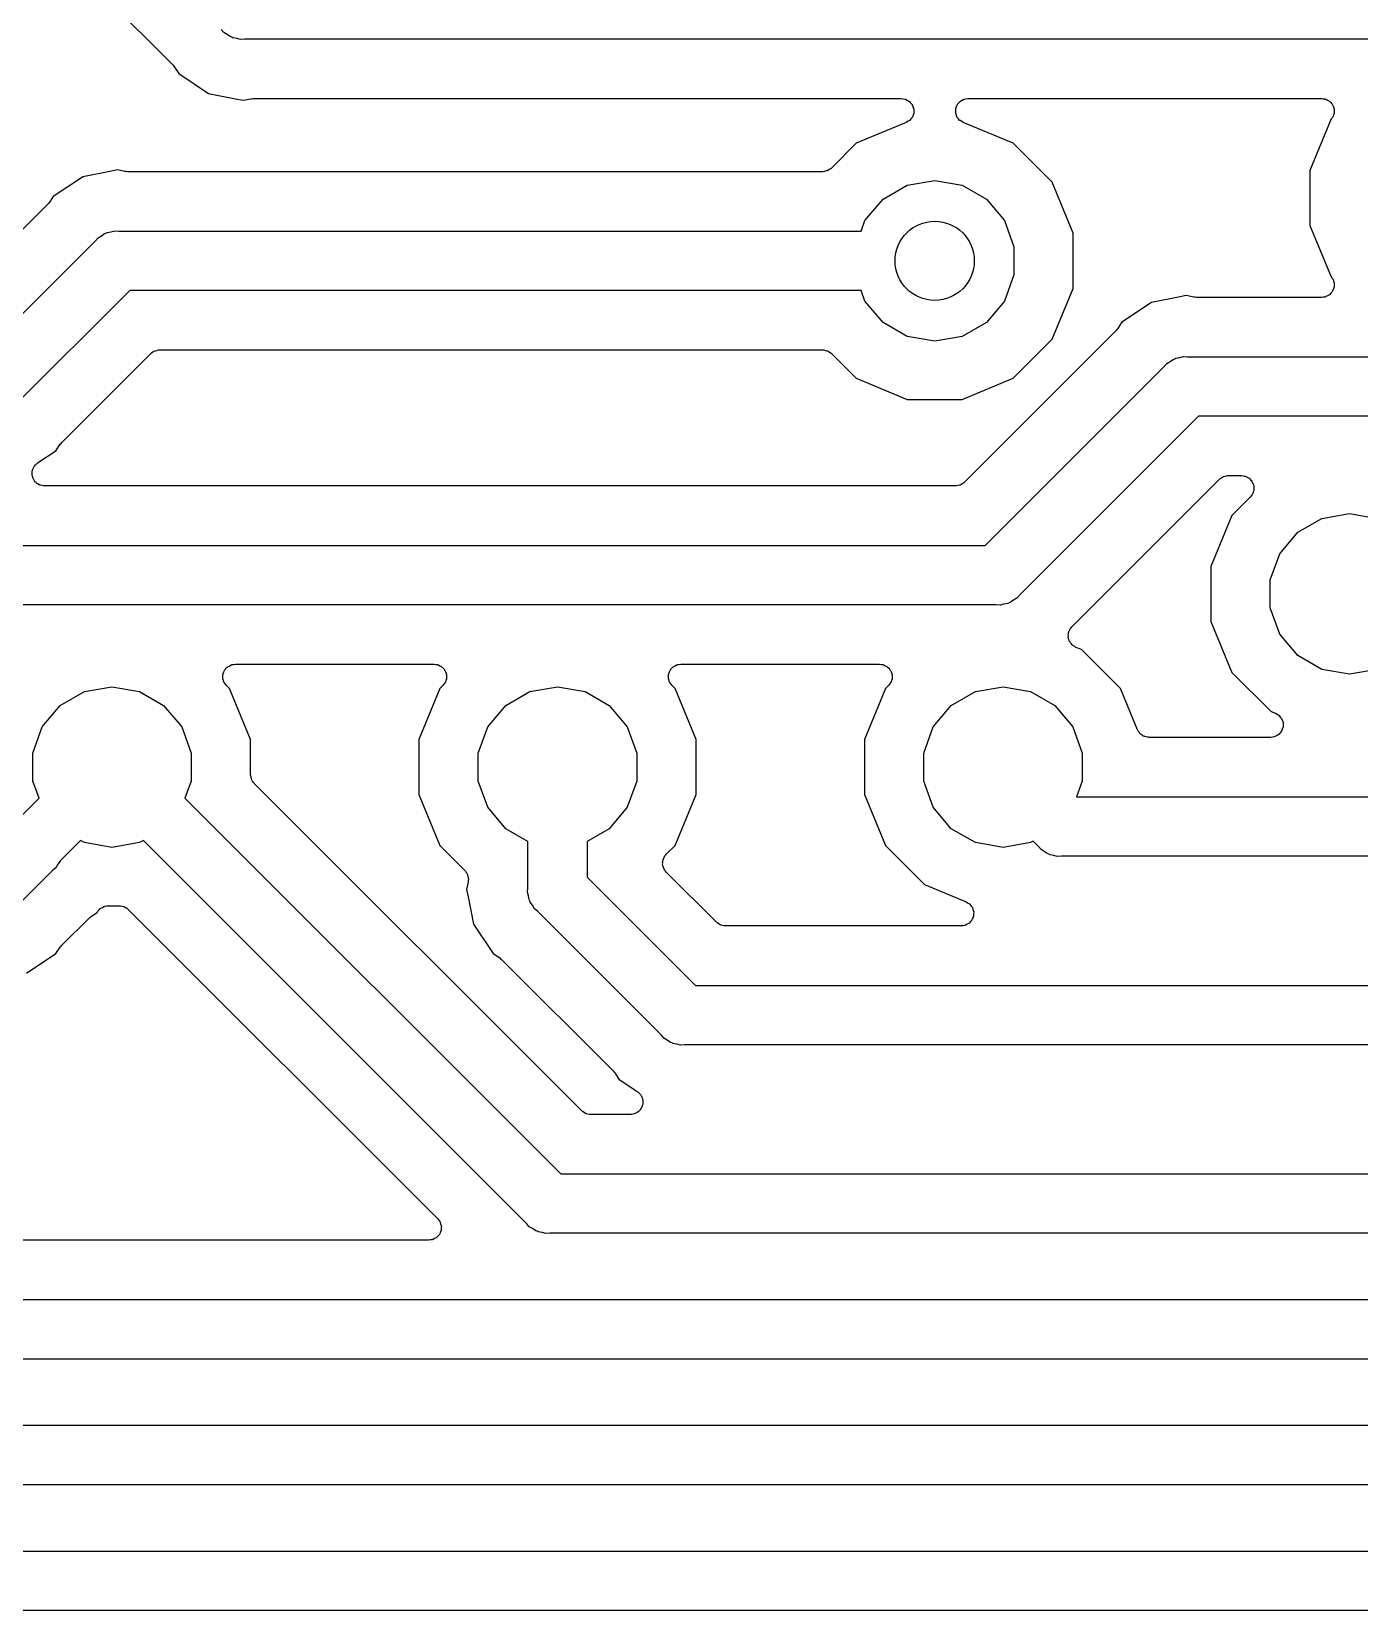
# Model space of a CAD drawing. Extents: x 64 to 244, y -149 to -41.
# Drawn here: x 203.6 to 217.01, y -128.57 to -112.62 of the extents above; entities that cross this region are included whole.
import ezdxf

# ---------------------------------------------------------------- set-up
doc = ezdxf.new("R2010")
doc.units = 0
doc.header["$MEASUREMENT"] = 0
doc.layers.add('BLACK', color=7, linetype='CONTINUOUS')

msp = doc.modelspace()

# ---------------------------------------------------------------- linework, layer by layer
at = {"layer": 'BLACK', "linetype": 'CONTINUOUS'}
for p, q in [((203.85, -111.778), (205.032, -112.96)), ((205.544, -112.628), (205.519, -112.598)), ((205.579, -112.648), (205.544, -112.628)), ((205.611, -112.671), (205.579, -112.648)), ((205.624, -112.675), (205.611, -112.671)), ((205.636, -112.681), (205.624, -112.675)), ((205.675, -112.688), (205.636, -112.681)), ((205.713, -112.698), (205.675, -112.688)), ((205.753, -112.695), (205.713, -112.698)), ((227.317, -112.695), (205.753, -112.695)), ((205.032, -112.96), (205.039, -112.97)), ((205.039, -112.97), (205.048, -112.979)), ((205.048, -112.979), (205.091, -113.044)), ((205.091, -113.044), (205.389, -113.243)), ((205.389, -113.243), (205.664, -113.297)), ((205.664, -113.297), (205.664, -113.297)), ((205.664, -113.297), (205.74, -113.313)), ((205.74, -113.313), (205.816, -113.297)), ((205.816, -113.297), (205.829, -113.297)), ((205.829, -113.297), (205.841, -113.295)), ((205.841, -113.295), (212.387, -113.295)), ((212.387, -113.295), (212.406, -113.298)), ((212.406, -113.298), (212.426, -113.301)), ((212.426, -113.301), (212.428, -113.302)), ((212.428, -113.302), (212.431, -113.303)), ((212.431, -113.303), (212.448, -113.312)), ((212.448, -113.312), (212.465, -113.321)), ((212.465, -113.321), (212.467, -113.323)), ((212.467, -113.323), (212.469, -113.325)), ((212.469, -113.325), (212.482, -113.34)), ((212.482, -113.34), (212.495, -113.354)), ((212.495, -113.354), (212.496, -113.356)), ((212.496, -113.356), (212.497, -113.358)), ((212.497, -113.358), (212.504, -113.377)), ((212.504, -113.377), (212.511, -113.395)), ((212.511, -113.395), (212.512, -113.397)), ((212.512, -113.397), (212.513, -113.4)), ((212.513, -113.4), (212.513, -113.419)), ((212.937, -113.4), (212.938, -113.397)), ((212.937, -113.419), (212.937, -113.4)), ((212.938, -113.397), (212.939, -113.395)), ((212.939, -113.395), (212.946, -113.377)), ((212.946, -113.377), (212.953, -113.358)), ((212.953, -113.358), (212.954, -113.356)), ((212.954, -113.356), (212.955, -113.354)), ((212.955, -113.354), (212.968, -113.34)), ((212.968, -113.34), (212.981, -113.325)), ((212.981, -113.325), (212.983, -113.323)), ((212.983, -113.323), (212.985, -113.321)), ((212.985, -113.321), (213.002, -113.312)), ((213.002, -113.312), (213.019, -113.303)), ((213.019, -113.303), (213.022, -113.302)), ((213.022, -113.302), (213.024, -113.301)), ((213.024, -113.301), (213.044, -113.298)), ((213.044, -113.298), (213.063, -113.295)), ((213.063, -113.295), (216.633, -113.295)), ((216.633, -113.295), (216.65, -113.298)), ((216.65, -113.298), (216.666, -113.299)), ((216.666, -113.299), (216.671, -113.302)), ((216.671, -113.302), (216.677, -113.303)), ((216.677, -113.303), (216.691, -113.311)), ((216.691, -113.311), (216.706, -113.318)), ((216.706, -113.318), (216.71, -113.322)), ((216.71, -113.322), (216.715, -113.325)), ((216.715, -113.325), (216.726, -113.337)), ((216.726, -113.337), (216.738, -113.349)), ((216.738, -113.349), (216.74, -113.354)), ((216.74, -113.354), (216.743, -113.358)), ((216.743, -113.358), (216.749, -113.374)), ((216.749, -113.374), (216.756, -113.389)), ((216.756, -113.389), (216.757, -113.395)), ((216.757, -113.395), (216.759, -113.4)), ((216.759, -113.4), (216.759, -113.417)), ((212.436, -113.539), (211.932, -113.748)), ((212.452, -113.529), (212.436, -113.539)), ((212.469, -113.519), (212.452, -113.529)), ((212.471, -113.517), (212.469, -113.519)), ((212.473, -113.516), (212.471, -113.517)), ((212.485, -113.5), (212.473, -113.516)), ((212.497, -113.486), (212.485, -113.5)), ((212.498, -113.483), (212.497, -113.486)), ((212.5, -113.481), (212.498, -113.483)), ((212.506, -113.462), (212.5, -113.481)), ((212.513, -113.444), (212.506, -113.462)), ((212.513, -113.419), (212.513, -113.439)), ((212.513, -113.439), (212.513, -113.441)), ((212.513, -113.441), (212.513, -113.444)), ((212.937, -113.439), (212.937, -113.419)), ((212.937, -113.441), (212.937, -113.439)), ((212.937, -113.444), (212.937, -113.441)), ((212.944, -113.462), (212.937, -113.444)), ((212.95, -113.481), (212.944, -113.462)), ((212.952, -113.483), (212.95, -113.481)), ((212.953, -113.486), (212.952, -113.483)), ((212.965, -113.5), (212.953, -113.486)), ((212.977, -113.516), (212.965, -113.5)), ((212.979, -113.517), (212.977, -113.516)), ((212.981, -113.519), (212.979, -113.517)), ((212.998, -113.529), (212.981, -113.519)), ((213.014, -113.539), (212.998, -113.529)), ((213.518, -113.748), (213.014, -113.539)), ((216.73, -113.502), (216.515, -114.022)), ((216.733, -113.498), (216.73, -113.502)), ((216.743, -113.486), (216.733, -113.498)), ((216.745, -113.48), (216.743, -113.486)), ((216.749, -113.476), (216.745, -113.48)), ((216.753, -113.46), (216.749, -113.476)), ((216.759, -113.444), (216.753, -113.46)), ((216.759, -113.417), (216.76, -113.433)), ((216.76, -113.433), (216.759, -113.438)), ((216.759, -113.438), (216.759, -113.444)), ((211.932, -113.748), (211.682, -113.998)), ((213.912, -114.142), (213.518, -113.748)), ((204.394, -114.033), (204.119, -114.087)), ((204.47, -114.017), (204.394, -114.033)), ((204.546, -114.033), (204.47, -114.017)), ((204.559, -114.033), (204.546, -114.033)), ((204.571, -114.035), (204.559, -114.033)), ((211.592, -114.035), (204.571, -114.035)), ((211.598, -114.034), (211.592, -114.035)), ((211.604, -114.035), (211.598, -114.034)), ((211.62, -114.03), (211.604, -114.035)), ((211.636, -114.027), (211.62, -114.03)), ((211.641, -114.025), (211.636, -114.027)), ((211.646, -114.023), (211.641, -114.025)), ((211.66, -114.014), (211.646, -114.023)), ((211.674, -114.005), (211.66, -114.014)), ((211.678, -114.001), (211.674, -114.005)), ((211.682, -113.998), (211.678, -114.001)), ((216.515, -114.022), (216.515, -114.578)), ((204.097, -114.102), (203.821, -114.286)), ((204.119, -114.087), (204.097, -114.102)), ((204.097, -114.102), (204.097, -114.102)), ((212.203, -114.313), (212.447, -114.172)), ((212.447, -114.172), (212.725, -114.123)), ((212.725, -114.123), (213.003, -114.172)), ((213.003, -114.172), (213.247, -114.313)), ((214.125, -114.657), (213.912, -114.142)), ((203.769, -114.36), (203.762, -114.37)), ((203.778, -114.351), (203.769, -114.36)), ((203.821, -114.286), (203.778, -114.351)), ((212.021, -114.529), (212.203, -114.313)), ((213.247, -114.313), (213.429, -114.529)), ((203.762, -114.37), (202.864, -115.268)), ((204.274, -114.702), (204.309, -114.682)), ((204.309, -114.682), (204.341, -114.659)), ((204.341, -114.659), (204.354, -114.655)), ((204.354, -114.655), (204.366, -114.649)), ((204.366, -114.649), (204.405, -114.642)), ((204.405, -114.642), (204.443, -114.632)), ((204.443, -114.632), (204.483, -114.635)), ((204.483, -114.635), (211.983, -114.635)), ((211.983, -114.635), (212.021, -114.529)), ((213.429, -114.529), (213.525, -114.794)), ((214.125, -115.213), (214.125, -114.657)), ((216.515, -114.578), (216.73, -115.098)), ((203.076, -115.905), (204.249, -114.732)), ((204.249, -114.732), (204.274, -114.702)), ((213.525, -114.794), (213.525, -115.076)), ((213.525, -115.076), (213.429, -115.341)), ((216.73, -115.098), (216.733, -115.102)), ((216.733, -115.102), (216.743, -115.114)), ((216.743, -115.114), (216.745, -115.12)), ((216.745, -115.12), (216.749, -115.124)), ((216.749, -115.124), (216.753, -115.14)), ((216.753, -115.14), (216.759, -115.156)), ((216.759, -115.156), (216.759, -115.162)), ((216.759, -115.162), (216.76, -115.167)), ((204.594, -115.235), (203.421, -116.408)), ((211.983, -115.235), (204.594, -115.235)), ((212.021, -115.341), (211.983, -115.235)), ((213.912, -115.728), (214.125, -115.213)), ((215.189, -115.303), (214.914, -115.357)), ((215.265, -115.287), (215.189, -115.303)), ((215.189, -115.303), (215.189, -115.303)), ((215.341, -115.303), (215.265, -115.287)), ((215.354, -115.303), (215.341, -115.303)), ((215.366, -115.305), (215.354, -115.303)), ((216.633, -115.305), (215.366, -115.305)), ((216.65, -115.302), (216.633, -115.305)), ((216.666, -115.301), (216.65, -115.302)), ((216.671, -115.298), (216.666, -115.301)), ((216.677, -115.297), (216.671, -115.298)), ((216.691, -115.289), (216.677, -115.297)), ((216.706, -115.282), (216.691, -115.289)), ((216.71, -115.278), (216.706, -115.282)), ((216.715, -115.275), (216.71, -115.278)), ((216.726, -115.263), (216.715, -115.275)), ((216.738, -115.251), (216.726, -115.263)), ((216.74, -115.246), (216.738, -115.251)), ((216.743, -115.241), (216.74, -115.246)), ((216.749, -115.226), (216.743, -115.241)), ((216.756, -115.211), (216.749, -115.226)), ((216.757, -115.205), (216.756, -115.211)), ((216.759, -115.2), (216.757, -115.205)), ((216.76, -115.167), (216.759, -115.183)), ((216.759, -115.183), (216.759, -115.2)), ((212.203, -115.557), (212.021, -115.341)), ((213.429, -115.341), (213.247, -115.557)), ((214.914, -115.357), (214.616, -115.556)), ((212.447, -115.698), (212.203, -115.557)), ((213.247, -115.557), (213.003, -115.698)), ((214.557, -115.64), (213.024, -117.173)), ((214.564, -115.63), (214.557, -115.64)), ((214.573, -115.621), (214.564, -115.63)), ((214.616, -115.556), (214.573, -115.621)), ((212.725, -115.747), (212.447, -115.698)), ((213.003, -115.698), (212.725, -115.747)), ((213.518, -116.122), (213.912, -115.728)), ((203.908, -116.77), (204.806, -115.872)), ((204.806, -115.872), (204.81, -115.869)), ((204.81, -115.869), (204.814, -115.865)), ((204.814, -115.865), (204.828, -115.856)), ((204.828, -115.856), (204.842, -115.847)), ((204.842, -115.847), (204.847, -115.845)), ((204.847, -115.845), (204.852, -115.843)), ((204.852, -115.843), (204.868, -115.84)), ((204.868, -115.84), (204.884, -115.835)), ((204.884, -115.835), (204.89, -115.836)), ((204.89, -115.836), (204.895, -115.835)), ((204.895, -115.835), (211.592, -115.835)), ((211.592, -115.835), (211.598, -115.836)), ((211.598, -115.836), (211.604, -115.835)), ((211.604, -115.835), (211.62, -115.84)), ((211.62, -115.84), (211.636, -115.843)), ((211.636, -115.843), (211.641, -115.845)), ((211.641, -115.845), (211.646, -115.847)), ((211.646, -115.847), (211.66, -115.856)), ((211.66, -115.856), (211.674, -115.865)), ((211.674, -115.865), (211.678, -115.869)), ((211.678, -115.869), (211.682, -115.872)), ((211.682, -115.872), (211.932, -116.122)), ((215.069, -115.972), (215.104, -115.952)), ((215.104, -115.952), (215.136, -115.929)), ((215.136, -115.929), (215.149, -115.925)), ((215.149, -115.925), (215.161, -115.919)), ((215.161, -115.919), (215.2, -115.912)), ((215.2, -115.912), (215.238, -115.902)), ((215.238, -115.902), (215.278, -115.905)), ((215.278, -115.905), (231.016, -115.905)), ((211.932, -116.122), (212.447, -116.335)), ((213.003, -116.335), (213.518, -116.122)), ((213.236, -117.81), (215.044, -116.002)), ((215.044, -116.002), (215.069, -115.972)), ((212.447, -116.335), (213.003, -116.335)), ((215.389, -116.505), (213.581, -118.313)), ((231.127, -116.505), (215.389, -116.505)), ((203.664, -116.977), (203.849, -116.854)), ((203.849, -116.854), (203.892, -116.789)), ((203.892, -116.789), (203.901, -116.78)), ((203.901, -116.78), (203.908, -116.77)), ((203.608, -117.091), (203.609, -117.076)), ((203.609, -117.061), (203.612, -117.054)), ((203.609, -117.076), (203.609, -117.061)), ((203.612, -117.054), (203.613, -117.047)), ((203.613, -117.047), (203.619, -117.034)), ((203.619, -117.034), (203.625, -117.019)), ((203.625, -117.019), (203.629, -117.014)), ((203.629, -117.014), (203.632, -117.008)), ((203.632, -117.008), (203.643, -116.997)), ((203.643, -116.997), (203.653, -116.986)), ((203.653, -116.986), (203.659, -116.982)), ((203.659, -116.982), (203.664, -116.977)), ((203.609, -117.098), (203.608, -117.091)), ((203.609, -117.105), (203.609, -117.098)), ((203.615, -117.119), (203.609, -117.105)), ((203.618, -117.134), (203.615, -117.119)), ((203.622, -117.14), (203.618, -117.134)), ((203.625, -117.146), (203.622, -117.14)), ((203.634, -117.158), (203.625, -117.146)), ((203.643, -117.171), (203.634, -117.158)), ((203.648, -117.175), (203.643, -117.171)), ((203.653, -117.18), (203.648, -117.175)), ((203.666, -117.188), (203.653, -117.18)), ((203.678, -117.197), (203.666, -117.188)), ((203.685, -117.199), (203.678, -117.197)), ((203.691, -117.202), (203.685, -117.199)), ((203.706, -117.205), (203.691, -117.202)), ((203.721, -117.209), (203.706, -117.205)), ((203.728, -117.209), (203.721, -117.209)), ((203.735, -117.21), (203.728, -117.209)), ((212.935, -117.21), (203.735, -117.21)), ((212.94, -117.209), (212.935, -117.21)), ((212.946, -117.21), (212.94, -117.209)), ((212.962, -117.205), (212.946, -117.21)), ((212.978, -117.202), (212.962, -117.205)), ((212.983, -117.2), (212.978, -117.202)), ((212.988, -117.198), (212.983, -117.2)), ((213.002, -117.189), (212.988, -117.198)), ((213.016, -117.18), (213.002, -117.189)), ((213.02, -117.176), (213.016, -117.18)), ((213.024, -117.173), (213.02, -117.176)), ((214.11, -118.633), (215.601, -117.142)), ((215.601, -117.142), (215.605, -117.139)), ((215.605, -117.139), (215.609, -117.135)), ((215.609, -117.135), (215.623, -117.126)), ((215.623, -117.126), (215.637, -117.117)), ((215.637, -117.117), (215.642, -117.115)), ((215.642, -117.115), (215.647, -117.113)), ((215.647, -117.113), (215.663, -117.11)), ((215.663, -117.11), (215.679, -117.105)), ((215.679, -117.105), (215.685, -117.106)), ((215.685, -117.106), (215.69, -117.105)), ((215.69, -117.105), (215.823, -117.105)), ((215.823, -117.105), (215.84, -117.108)), ((215.84, -117.108), (215.856, -117.109)), ((215.856, -117.109), (215.861, -117.112)), ((215.861, -117.112), (215.867, -117.113)), ((215.867, -117.113), (215.881, -117.121)), ((215.881, -117.121), (215.896, -117.128)), ((215.896, -117.128), (215.9, -117.132)), ((215.9, -117.132), (215.905, -117.135)), ((215.905, -117.135), (215.916, -117.147)), ((215.916, -117.147), (215.928, -117.159)), ((215.928, -117.159), (215.93, -117.164)), ((215.93, -117.164), (215.933, -117.168)), ((215.933, -117.168), (215.939, -117.184)), ((215.939, -117.184), (215.946, -117.199)), ((215.946, -117.199), (215.947, -117.205)), ((215.947, -117.205), (215.949, -117.21)), ((215.949, -117.21), (215.949, -117.227)), ((215.949, -117.227), (215.95, -117.243)), ((215.913, -117.322), (215.728, -117.507)), ((215.923, -117.308), (215.913, -117.322)), ((215.933, -117.295), (215.923, -117.308)), ((215.935, -117.29), (215.933, -117.295)), ((215.939, -117.286), (215.935, -117.29)), ((215.943, -117.27), (215.939, -117.286)), ((215.949, -117.254), (215.943, -117.27)), ((215.95, -117.243), (215.949, -117.248)), ((215.949, -117.248), (215.949, -117.254)), ((215.728, -117.507), (215.515, -118.022)), ((216.393, -117.678), (216.637, -117.537)), ((216.637, -117.537), (216.915, -117.488)), ((216.915, -117.488), (217.193, -117.537)), ((216.211, -117.894), (216.393, -117.678)), ((201.548, -117.81), (213.236, -117.81)), ((215.515, -118.022), (215.515, -118.578)), ((216.115, -118.159), (216.211, -117.894)), ((216.115, -118.441), (216.115, -118.159)), ((213.556, -118.343), (213.521, -118.363)), ((213.581, -118.313), (213.556, -118.343)), ((213.347, -118.41), (201.715, -118.41)), ((213.387, -118.413), (213.347, -118.41)), ((213.425, -118.403), (213.387, -118.413)), ((213.464, -118.396), (213.425, -118.403)), ((213.476, -118.39), (213.464, -118.396)), ((213.489, -118.386), (213.476, -118.39)), ((213.521, -118.363), (213.489, -118.386)), ((216.211, -118.706), (216.115, -118.441)), ((214.081, -118.682), (214.085, -118.669)), ((214.085, -118.669), (214.09, -118.662)), ((214.09, -118.662), (214.093, -118.654)), ((214.093, -118.654), (214.102, -118.644)), ((214.102, -118.644), (214.11, -118.633)), ((215.515, -118.578), (215.728, -119.093)), ((214.074, -118.711), (214.076, -118.703)), ((214.075, -118.725), (214.074, -118.711)), ((214.074, -118.739), (214.075, -118.725)), ((214.077, -118.747), (214.074, -118.739)), ((214.076, -118.695), (214.081, -118.682)), ((214.076, -118.703), (214.076, -118.695)), ((214.077, -118.755), (214.077, -118.747)), ((214.083, -118.768), (214.077, -118.755)), ((214.087, -118.781), (214.083, -118.768)), ((214.092, -118.788), (214.087, -118.781)), ((214.096, -118.795), (214.092, -118.788)), ((214.106, -118.805), (214.096, -118.795)), ((214.114, -118.816), (214.106, -118.805)), ((214.121, -118.82), (214.114, -118.816)), ((214.127, -118.826), (214.121, -118.82)), ((214.14, -118.832), (214.127, -118.826)), ((214.151, -118.84), (214.14, -118.832)), ((216.393, -118.922), (216.211, -118.706)), ((214.208, -118.863), (214.151, -118.84)), ((214.602, -119.257), (214.208, -118.863)), ((216.637, -119.063), (216.393, -118.922)), ((205.535, -119.148), (205.536, -119.132)), ((205.536, -119.153), (205.535, -119.148)), ((205.536, -119.115), (205.538, -119.11)), ((205.536, -119.132), (205.536, -119.115)), ((205.536, -119.159), (205.536, -119.153)), ((205.538, -119.11), (205.539, -119.104)), ((205.539, -119.104), (205.546, -119.089)), ((205.546, -119.089), (205.552, -119.073)), ((205.552, -119.073), (205.555, -119.069)), ((205.555, -119.069), (205.557, -119.064)), ((205.557, -119.064), (205.569, -119.052)), ((205.569, -119.052), (205.58, -119.04)), ((205.58, -119.04), (205.585, -119.037)), ((205.585, -119.037), (205.589, -119.033)), ((205.589, -119.033), (205.604, -119.026)), ((205.604, -119.026), (205.618, -119.018)), ((205.618, -119.018), (205.624, -119.017)), ((205.624, -119.017), (205.629, -119.014)), ((205.629, -119.014), (205.645, -119.013)), ((205.645, -119.013), (205.662, -119.01)), ((205.662, -119.01), (207.668, -119.01)), ((207.668, -119.01), (207.685, -119.013)), ((207.685, -119.013), (207.701, -119.014)), ((207.701, -119.014), (207.706, -119.017)), ((207.706, -119.017), (207.712, -119.018)), ((207.712, -119.018), (207.726, -119.026)), ((207.726, -119.026), (207.741, -119.033)), ((207.741, -119.033), (207.745, -119.037)), ((207.745, -119.037), (207.75, -119.04)), ((207.75, -119.04), (207.761, -119.052)), ((207.761, -119.052), (207.773, -119.064)), ((207.773, -119.064), (207.775, -119.069)), ((207.775, -119.069), (207.778, -119.073)), ((207.778, -119.073), (207.784, -119.089)), ((207.784, -119.089), (207.791, -119.104)), ((207.791, -119.104), (207.792, -119.11)), ((207.792, -119.11), (207.794, -119.115)), ((207.794, -119.115), (207.794, -119.132)), ((207.794, -119.132), (207.795, -119.148)), ((207.795, -119.148), (207.794, -119.153)), ((207.794, -119.153), (207.794, -119.159)), ((210.035, -119.148), (210.036, -119.132)), ((210.036, -119.153), (210.035, -119.148)), ((210.036, -119.115), (210.038, -119.11)), ((210.036, -119.132), (210.036, -119.115)), ((210.036, -119.159), (210.036, -119.153)), ((210.038, -119.11), (210.039, -119.104)), ((210.039, -119.104), (210.046, -119.089)), ((210.046, -119.089), (210.052, -119.073)), ((210.052, -119.073), (210.055, -119.069)), ((210.055, -119.069), (210.057, -119.064)), ((210.057, -119.064), (210.069, -119.052)), ((210.069, -119.052), (210.08, -119.04)), ((210.08, -119.04), (210.085, -119.037)), ((210.085, -119.037), (210.089, -119.033)), ((210.089, -119.033), (210.104, -119.026)), ((210.104, -119.026), (210.118, -119.018)), ((210.118, -119.018), (210.124, -119.017)), ((210.124, -119.017), (210.129, -119.014)), ((210.129, -119.014), (210.145, -119.013)), ((210.145, -119.013), (210.162, -119.01)), ((210.162, -119.01), (212.168, -119.01)), ((212.168, -119.01), (212.185, -119.013)), ((212.185, -119.013), (212.201, -119.014)), ((212.201, -119.014), (212.206, -119.017)), ((212.206, -119.017), (212.212, -119.018)), ((212.212, -119.018), (212.226, -119.026)), ((212.226, -119.026), (212.241, -119.033)), ((212.241, -119.033), (212.245, -119.037)), ((212.245, -119.037), (212.25, -119.04)), ((212.25, -119.04), (212.261, -119.052)), ((212.261, -119.052), (212.273, -119.064)), ((212.273, -119.064), (212.275, -119.069)), ((212.275, -119.069), (212.278, -119.073)), ((212.278, -119.073), (212.284, -119.089)), ((212.284, -119.089), (212.291, -119.104)), ((212.291, -119.104), (212.292, -119.11)), ((212.292, -119.11), (212.294, -119.115)), ((212.294, -119.115), (212.294, -119.132)), ((212.294, -119.132), (212.295, -119.148)), ((212.295, -119.148), (212.294, -119.153)), ((212.294, -119.153), (212.294, -119.159)), ((215.728, -119.093), (216.122, -119.487)), ((216.915, -119.112), (216.637, -119.063)), ((217.193, -119.063), (216.915, -119.112)), ((203.893, -119.428), (204.137, -119.287)), ((204.137, -119.287), (204.415, -119.238)), ((204.415, -119.238), (204.693, -119.287)), ((204.693, -119.287), (204.937, -119.428)), ((205.542, -119.175), (205.536, -119.159)), ((205.546, -119.191), (205.542, -119.175)), ((205.55, -119.195), (205.546, -119.191)), ((205.552, -119.2), (205.55, -119.195)), ((205.562, -119.213), (205.552, -119.2)), ((205.572, -119.227), (205.562, -119.213)), ((205.602, -119.257), (205.572, -119.227)), ((205.815, -119.772), (205.602, -119.257)), ((207.728, -119.257), (207.515, -119.772)), ((207.758, -119.227), (207.728, -119.257)), ((207.768, -119.213), (207.758, -119.227)), ((207.778, -119.2), (207.768, -119.213)), ((207.78, -119.195), (207.778, -119.2)), ((207.784, -119.191), (207.78, -119.195)), ((207.788, -119.175), (207.784, -119.191)), ((207.794, -119.159), (207.788, -119.175)), ((208.393, -119.428), (208.637, -119.287)), ((208.637, -119.287), (208.915, -119.238)), ((208.915, -119.238), (209.193, -119.287)), ((209.193, -119.287), (209.437, -119.428)), ((210.042, -119.175), (210.036, -119.159)), ((210.046, -119.191), (210.042, -119.175)), ((210.05, -119.195), (210.046, -119.191)), ((210.052, -119.2), (210.05, -119.195)), ((210.062, -119.213), (210.052, -119.2)), ((210.072, -119.227), (210.062, -119.213)), ((210.102, -119.257), (210.072, -119.227)), ((210.315, -119.772), (210.102, -119.257)), ((212.228, -119.257), (212.015, -119.772)), ((212.258, -119.227), (212.228, -119.257)), ((212.268, -119.213), (212.258, -119.227)), ((212.278, -119.2), (212.268, -119.213)), ((212.28, -119.195), (212.278, -119.2)), ((212.284, -119.191), (212.28, -119.195)), ((212.288, -119.175), (212.284, -119.191)), ((212.294, -119.159), (212.288, -119.175)), ((212.893, -119.428), (213.137, -119.287)), ((213.137, -119.287), (213.415, -119.238)), ((213.415, -119.238), (213.693, -119.287)), ((213.693, -119.287), (213.937, -119.428)), ((214.774, -119.672), (214.602, -119.257)), ((203.711, -119.644), (203.893, -119.428)), ((204.937, -119.428), (205.119, -119.644)), ((208.211, -119.644), (208.393, -119.428)), ((209.437, -119.428), (209.619, -119.644)), ((212.711, -119.644), (212.893, -119.428)), ((213.937, -119.428), (214.119, -119.644)), ((216.122, -119.487), (216.167, -119.506)), ((216.167, -119.506), (216.184, -119.516)), ((216.184, -119.516), (216.2, -119.526)), ((216.2, -119.526), (216.202, -119.528)), ((216.202, -119.528), (216.205, -119.529)), ((216.205, -119.529), (216.216, -119.545)), ((216.216, -119.545), (216.229, -119.559)), ((216.229, -119.559), (216.23, -119.562)), ((216.23, -119.562), (216.231, -119.564)), ((216.231, -119.564), (216.237, -119.583)), ((216.237, -119.583), (216.244, -119.601)), ((216.244, -119.601), (216.244, -119.604)), ((216.244, -119.604), (216.245, -119.606)), ((216.245, -119.606), (216.244, -119.626)), ((216.244, -119.626), (216.244, -119.645)), ((203.615, -119.909), (203.711, -119.644)), ((205.119, -119.644), (205.215, -119.909)), ((205.815, -120.125), (205.815, -119.772)), ((207.515, -119.772), (207.515, -120.328)), ((208.115, -119.909), (208.211, -119.644)), ((209.619, -119.644), (209.715, -119.909)), ((210.315, -120.328), (210.315, -119.772)), ((212.015, -119.772), (212.015, -120.328)), ((212.615, -119.909), (212.711, -119.644)), ((214.119, -119.644), (214.215, -119.909)), ((214.778, -119.679), (214.774, -119.672)), ((214.781, -119.686), (214.778, -119.679)), ((214.79, -119.697), (214.781, -119.686)), ((214.797, -119.709), (214.79, -119.697)), ((214.804, -119.714), (214.797, -119.709)), ((214.809, -119.72), (214.804, -119.714)), ((214.821, -119.727), (214.809, -119.72)), ((214.832, -119.736), (214.821, -119.727)), ((214.84, -119.738), (214.832, -119.736)), ((214.848, -119.742), (214.84, -119.738)), ((214.861, -119.745), (214.848, -119.742)), ((214.874, -119.749), (214.861, -119.745)), ((214.883, -119.749), (214.874, -119.749)), ((214.891, -119.75), (214.883, -119.749)), ((216.119, -119.75), (214.891, -119.75)), ((216.138, -119.747), (216.119, -119.75)), ((216.157, -119.744), (216.138, -119.747)), ((216.159, -119.743), (216.157, -119.744)), ((216.162, -119.742), (216.159, -119.743)), ((216.179, -119.733), (216.162, -119.742)), ((216.196, -119.724), (216.179, -119.733)), ((216.198, -119.722), (216.196, -119.724)), ((216.2, -119.72), (216.198, -119.722)), ((216.213, -119.705), (216.2, -119.72)), ((216.226, -119.691), (216.213, -119.705)), ((216.227, -119.689), (216.226, -119.691)), ((216.229, -119.686), (216.227, -119.689)), ((216.235, -119.668), (216.229, -119.686)), ((216.243, -119.65), (216.235, -119.668)), ((216.244, -119.645), (216.243, -119.648)), ((216.243, -119.648), (216.243, -119.65)), ((203.615, -120.191), (203.615, -119.909)), ((205.215, -119.909), (205.215, -120.191)), ((208.115, -120.191), (208.115, -119.909)), ((209.715, -119.909), (209.715, -120.191)), ((212.615, -120.191), (212.615, -119.909)), ((214.215, -119.909), (214.215, -120.191)), ((203.678, -120.363), (203.615, -120.191)), ((205.215, -120.191), (205.152, -120.363)), ((205.816, -120.13), (205.815, -120.125)), ((205.815, -120.136), (205.816, -120.13)), ((205.82, -120.152), (205.815, -120.136)), ((205.823, -120.168), (205.82, -120.152)), ((205.825, -120.173), (205.823, -120.168)), ((205.827, -120.178), (205.825, -120.173)), ((205.836, -120.192), (205.827, -120.178)), ((205.845, -120.206), (205.836, -120.192)), ((205.849, -120.21), (205.845, -120.206)), ((205.852, -120.214), (205.849, -120.21)), ((209.161, -123.523), (205.852, -120.214)), ((208.211, -120.456), (208.115, -120.191)), ((209.715, -120.191), (209.619, -120.456)), ((212.711, -120.456), (212.615, -120.191)), ((214.215, -120.191), (214.157, -120.35)), ((203.412, -120.629), (203.678, -120.363)), ((205.152, -120.363), (208.949, -124.16)), ((207.515, -120.328), (207.728, -120.843)), ((210.102, -120.843), (210.315, -120.328)), ((212.015, -120.328), (212.228, -120.843)), ((214.157, -120.35), (222.872, -120.35)), ((208.393, -120.672), (208.211, -120.456)), ((209.619, -120.456), (209.437, -120.672)), ((212.893, -120.672), (212.711, -120.456)), ((208.615, -120.801), (208.393, -120.672)), ((209.437, -120.672), (209.215, -120.801)), ((213.137, -120.813), (212.893, -120.672)), ((204.098, -120.791), (203.891, -120.998)), ((204.137, -120.813), (204.098, -120.791)), ((204.415, -120.862), (204.137, -120.813)), ((204.693, -120.813), (204.415, -120.862)), ((204.732, -120.791), (204.693, -120.813)), ((208.604, -124.663), (204.732, -120.791)), ((207.728, -120.843), (207.978, -121.093)), ((208.615, -121.272), (208.615, -120.801)), ((209.215, -120.801), (209.215, -121.161)), ((210.014, -120.931), (210.102, -120.843)), ((212.228, -120.843), (212.622, -121.237)), ((213.415, -120.862), (213.137, -120.813)), ((213.693, -120.813), (213.415, -120.862)), ((213.72, -120.797), (213.693, -120.813)), ((213.772, -120.851), (213.72, -120.797)), ((213.799, -120.883), (213.772, -120.851)), ((213.831, -120.902), (213.799, -120.883)), ((213.862, -120.924), (213.831, -120.902)), ((203.848, -121.066), (203.818, -121.091)), ((203.868, -121.031), (203.848, -121.066)), ((203.891, -120.999), (203.868, -121.031)), ((203.891, -120.998), (203.891, -120.999)), ((209.977, -121.01), (209.98, -120.999)), ((209.978, -121.021), (209.977, -121.01)), ((209.977, -121.032), (209.978, -121.021)), ((209.98, -121.043), (209.977, -121.032)), ((209.98, -120.999), (209.981, -120.988)), ((209.981, -121.054), (209.98, -121.043)), ((209.981, -120.988), (209.985, -120.978)), ((209.985, -121.064), (209.981, -121.054)), ((209.985, -120.978), (209.988, -120.967)), ((209.988, -121.075), (209.985, -121.064)), ((209.988, -120.967), (209.995, -120.958)), ((209.995, -120.958), (209.999, -120.948)), ((209.999, -120.948), (210.007, -120.94)), ((210.007, -120.94), (210.014, -120.931)), ((213.877, -120.928), (213.862, -120.924)), ((213.891, -120.936), (213.877, -120.928)), ((213.927, -120.943), (213.891, -120.936)), ((213.963, -120.953), (213.927, -120.943)), ((214.006, -120.95), (213.963, -120.953)), ((222.761, -120.95), (214.006, -120.95)), ((203.818, -121.091), (203.421, -121.488)), ((207.978, -121.093), (207.981, -121.097)), ((207.981, -121.097), (207.985, -121.101)), ((207.985, -121.101), (207.994, -121.115)), ((207.994, -121.115), (207.995, -121.118)), ((207.995, -121.118), (207.999, -121.123)), ((208.013, -121.209), (207.997, -121.285)), ((207.999, -121.123), (208, -121.124)), ((208, -121.124), (208.003, -121.129)), ((208.003, -121.129), (208.005, -121.134)), ((208.005, -121.134), (208.007, -121.139)), ((208.007, -121.139), (208.01, -121.154)), ((208.01, -121.154), (208.014, -121.165)), ((208.014, -121.165), (208.013, -121.167)), ((208.013, -121.167), (208.015, -121.171)), ((208.015, -121.184), (208.013, -121.196)), ((208.013, -121.196), (208.013, -121.209)), ((208.015, -121.171), (208.014, -121.177)), ((208.014, -121.177), (208.015, -121.183)), ((208.015, -121.183), (208.015, -121.184)), ((209.215, -121.161), (210.309, -122.255)), ((209.995, -121.084), (209.988, -121.075)), ((209.999, -121.094), (209.995, -121.084)), ((210.007, -121.102), (209.999, -121.094)), ((210.014, -121.111), (210.007, -121.102)), ((210.521, -121.618), (210.014, -121.111)), ((207.997, -121.285), (208.013, -121.361)), ((208.013, -121.361), (208.067, -121.636)), ((208.612, -121.312), (208.615, -121.272)), ((208.622, -121.35), (208.612, -121.312)), ((208.629, -121.389), (208.622, -121.35)), ((212.622, -121.237), (213.042, -121.411)), ((204.199, -121.562), (204.264, -121.519)), ((204.264, -121.519), (204.272, -121.506)), ((204.272, -121.506), (204.285, -121.493)), ((204.285, -121.493), (204.296, -121.48)), ((204.296, -121.48), (204.3, -121.478)), ((204.3, -121.478), (204.303, -121.475)), ((204.303, -121.475), (204.319, -121.467)), ((204.319, -121.467), (204.334, -121.458)), ((204.334, -121.458), (204.338, -121.457)), ((204.338, -121.457), (204.342, -121.455)), ((204.342, -121.455), (204.36, -121.453)), ((204.36, -121.453), (204.378, -121.45)), ((204.378, -121.45), (204.49, -121.45)), ((204.49, -121.45), (204.495, -121.451)), ((204.495, -121.451), (204.501, -121.45)), ((204.501, -121.45), (204.517, -121.455)), ((204.517, -121.455), (204.533, -121.458)), ((204.533, -121.458), (204.538, -121.46)), ((204.538, -121.46), (204.543, -121.462)), ((204.543, -121.462), (204.557, -121.471)), ((204.557, -121.471), (204.571, -121.48)), ((204.571, -121.48), (204.575, -121.484)), ((204.575, -121.484), (204.579, -121.487)), ((204.579, -121.487), (207.705, -124.613)), ((208.635, -121.401), (208.629, -121.389)), ((208.639, -121.414), (208.635, -121.401)), ((208.662, -121.446), (208.639, -121.414)), ((208.682, -121.481), (208.662, -121.446)), ((208.712, -121.506), (208.682, -121.481)), ((209.964, -122.758), (208.712, -121.506)), ((213.042, -121.411), (213.058, -121.421)), ((213.058, -121.421), (213.075, -121.431)), ((213.075, -121.431), (213.076, -121.433)), ((213.076, -121.433), (213.079, -121.434)), ((213.079, -121.434), (213.091, -121.45)), ((213.091, -121.45), (213.103, -121.465)), ((213.103, -121.465), (213.104, -121.467)), ((213.104, -121.467), (213.106, -121.469)), ((213.106, -121.469), (213.111, -121.488)), ((213.111, -121.488), (213.118, -121.506)), ((213.118, -121.506), (213.118, -121.509)), ((213.118, -121.509), (213.119, -121.511)), ((213.119, -121.511), (213.118, -121.531)), ((213.118, -121.531), (213.118, -121.55)), ((203.908, -121.85), (204.18, -121.578)), ((204.18, -121.578), (204.19, -121.571)), ((204.19, -121.571), (204.199, -121.562)), ((208.067, -121.636), (208.266, -121.934)), ((210.525, -121.621), (210.521, -121.618)), ((210.529, -121.625), (210.525, -121.621)), ((210.543, -121.634), (210.529, -121.625)), ((210.557, -121.643), (210.543, -121.634)), ((210.562, -121.645), (210.557, -121.643)), ((210.567, -121.647), (210.562, -121.645)), ((210.583, -121.65), (210.567, -121.647)), ((210.599, -121.655), (210.583, -121.65)), ((210.605, -121.654), (210.599, -121.655)), ((210.61, -121.655), (210.605, -121.654)), ((212.993, -121.655), (210.61, -121.655)), ((213.012, -121.652), (212.993, -121.655)), ((213.031, -121.649), (213.012, -121.652)), ((213.034, -121.648), (213.031, -121.649)), ((213.036, -121.647), (213.034, -121.648)), ((213.053, -121.638), (213.036, -121.647)), ((213.07, -121.629), (213.053, -121.638)), ((213.072, -121.627), (213.07, -121.629)), ((213.075, -121.625), (213.072, -121.627)), ((213.087, -121.61), (213.075, -121.625)), ((213.1, -121.596), (213.087, -121.61)), ((213.101, -121.594), (213.1, -121.596)), ((213.103, -121.591), (213.101, -121.594)), ((213.11, -121.573), (213.103, -121.591)), ((213.117, -121.555), (213.11, -121.573)), ((213.118, -121.55), (213.117, -121.553)), ((213.117, -121.553), (213.117, -121.555)), ((203.892, -121.869), (203.901, -121.86)), ((203.901, -121.86), (203.908, -121.85)), ((203.551, -122.133), (203.849, -121.934)), ((203.849, -121.934), (203.892, -121.869)), ((208.266, -121.934), (208.331, -121.977)), ((208.331, -121.977), (208.34, -121.986)), ((208.34, -121.986), (208.35, -121.993)), ((208.35, -121.993), (209.477, -123.12)), ((210.309, -122.255), (219.603, -122.255)), ((209.989, -122.788), (209.964, -122.758)), ((210.024, -122.808), (209.989, -122.788)), ((210.056, -122.831), (210.024, -122.808)), ((210.069, -122.835), (210.056, -122.831)), ((210.081, -122.841), (210.069, -122.835)), ((210.12, -122.848), (210.081, -122.841)), ((210.158, -122.858), (210.12, -122.848)), ((210.198, -122.855), (210.158, -122.858)), ((219.603, -122.855), (210.198, -122.855)), ((209.477, -123.12), (209.484, -123.13)), ((209.484, -123.13), (209.493, -123.139)), ((209.493, -123.139), (209.536, -123.204)), ((209.536, -123.204), (209.691, -123.307)), ((209.691, -123.307), (209.721, -123.327)), ((209.721, -123.327), (209.726, -123.332)), ((209.726, -123.332), (209.732, -123.336)), ((209.732, -123.336), (209.742, -123.347)), ((209.742, -123.347), (209.753, -123.358)), ((209.753, -123.358), (209.756, -123.364)), ((209.756, -123.364), (209.76, -123.369)), ((209.76, -123.369), (209.766, -123.384)), ((209.766, -123.384), (209.772, -123.397)), ((209.776, -123.455), (209.77, -123.469)), ((209.772, -123.397), (209.773, -123.404)), ((209.773, -123.404), (209.776, -123.411)), ((209.776, -123.411), (209.776, -123.426)), ((209.776, -123.426), (209.777, -123.441)), ((209.777, -123.441), (209.776, -123.448)), ((209.776, -123.448), (209.776, -123.455)), ((209.165, -123.526), (209.161, -123.523)), ((209.169, -123.53), (209.165, -123.526)), ((209.183, -123.539), (209.169, -123.53)), ((209.197, -123.548), (209.183, -123.539)), ((209.202, -123.55), (209.197, -123.548)), ((209.207, -123.552), (209.202, -123.55)), ((209.223, -123.555), (209.207, -123.552)), ((209.239, -123.56), (209.223, -123.555)), ((209.245, -123.559), (209.239, -123.56)), ((209.25, -123.56), (209.245, -123.559)), ((209.65, -123.56), (209.25, -123.56)), ((209.657, -123.559), (209.65, -123.56)), ((209.664, -123.559), (209.657, -123.559)), ((209.679, -123.555), (209.664, -123.559)), ((209.694, -123.552), (209.679, -123.555)), ((209.7, -123.549), (209.694, -123.552)), ((209.707, -123.547), (209.7, -123.549)), ((209.719, -123.538), (209.707, -123.547)), ((209.732, -123.53), (209.719, -123.538)), ((209.737, -123.525), (209.732, -123.53)), ((209.742, -123.521), (209.737, -123.525)), ((209.751, -123.508), (209.742, -123.521)), ((209.76, -123.496), (209.751, -123.508)), ((209.763, -123.49), (209.76, -123.496)), ((209.767, -123.484), (209.763, -123.49)), ((209.77, -123.469), (209.767, -123.484)), ((208.949, -124.16), (230.381, -124.16)), ((207.705, -124.613), (207.715, -124.627)), ((207.715, -124.627), (207.726, -124.639)), ((207.726, -124.639), (207.727, -124.645)), ((207.727, -124.645), (207.731, -124.649)), ((207.731, -124.649), (207.735, -124.665)), ((207.738, -124.736), (207.731, -124.751)), ((207.735, -124.665), (207.741, -124.681)), ((207.739, -124.73), (207.738, -124.736)), ((207.741, -124.725), (207.739, -124.73)), ((207.741, -124.681), (207.741, -124.687)), ((207.741, -124.687), (207.742, -124.692)), ((207.742, -124.692), (207.741, -124.708)), ((207.741, -124.708), (207.741, -124.725)), ((208.629, -124.693), (208.604, -124.663)), ((208.664, -124.713), (208.629, -124.693)), ((208.696, -124.736), (208.664, -124.713)), ((208.709, -124.74), (208.696, -124.736)), ((207.616, -124.83), (185.845, -124.83)), ((207.632, -124.827), (207.616, -124.83)), ((207.648, -124.826), (207.632, -124.827)), ((207.654, -124.823), (207.648, -124.826)), ((207.659, -124.822), (207.654, -124.823)), ((207.673, -124.814), (207.659, -124.822)), ((207.688, -124.807), (207.673, -124.814)), ((207.692, -124.803), (207.688, -124.807)), ((207.697, -124.8), (207.692, -124.803)), ((207.708, -124.788), (207.697, -124.8)), ((207.72, -124.776), (207.708, -124.788)), ((207.722, -124.771), (207.72, -124.776)), ((207.726, -124.766), (207.722, -124.771)), ((207.731, -124.751), (207.726, -124.766)), ((208.721, -124.746), (208.709, -124.74)), ((208.76, -124.753), (208.721, -124.746)), ((208.798, -124.763), (208.76, -124.753)), ((208.838, -124.76), (208.798, -124.763)), ((230.492, -124.76), (208.838, -124.76)), ((185.544, -125.43), (231.016, -125.43)), ((231.127, -126.03), (185.433, -126.03)), ((181.082, -126.7), (231.651, -126.7)), ((231.762, -127.3), (181.082, -127.3)), ((183.528, -127.97), (232.286, -127.97)), ((232.397, -128.57), (183.639, -128.57))]:
    msp.add_line(p, q, dxfattribs=at)
at = {"layer": 'BLACK'}
msp.add_circle((212.725, -114.935), 0.4, dxfattribs=at)

doc.saveas('drawing.dxf')
